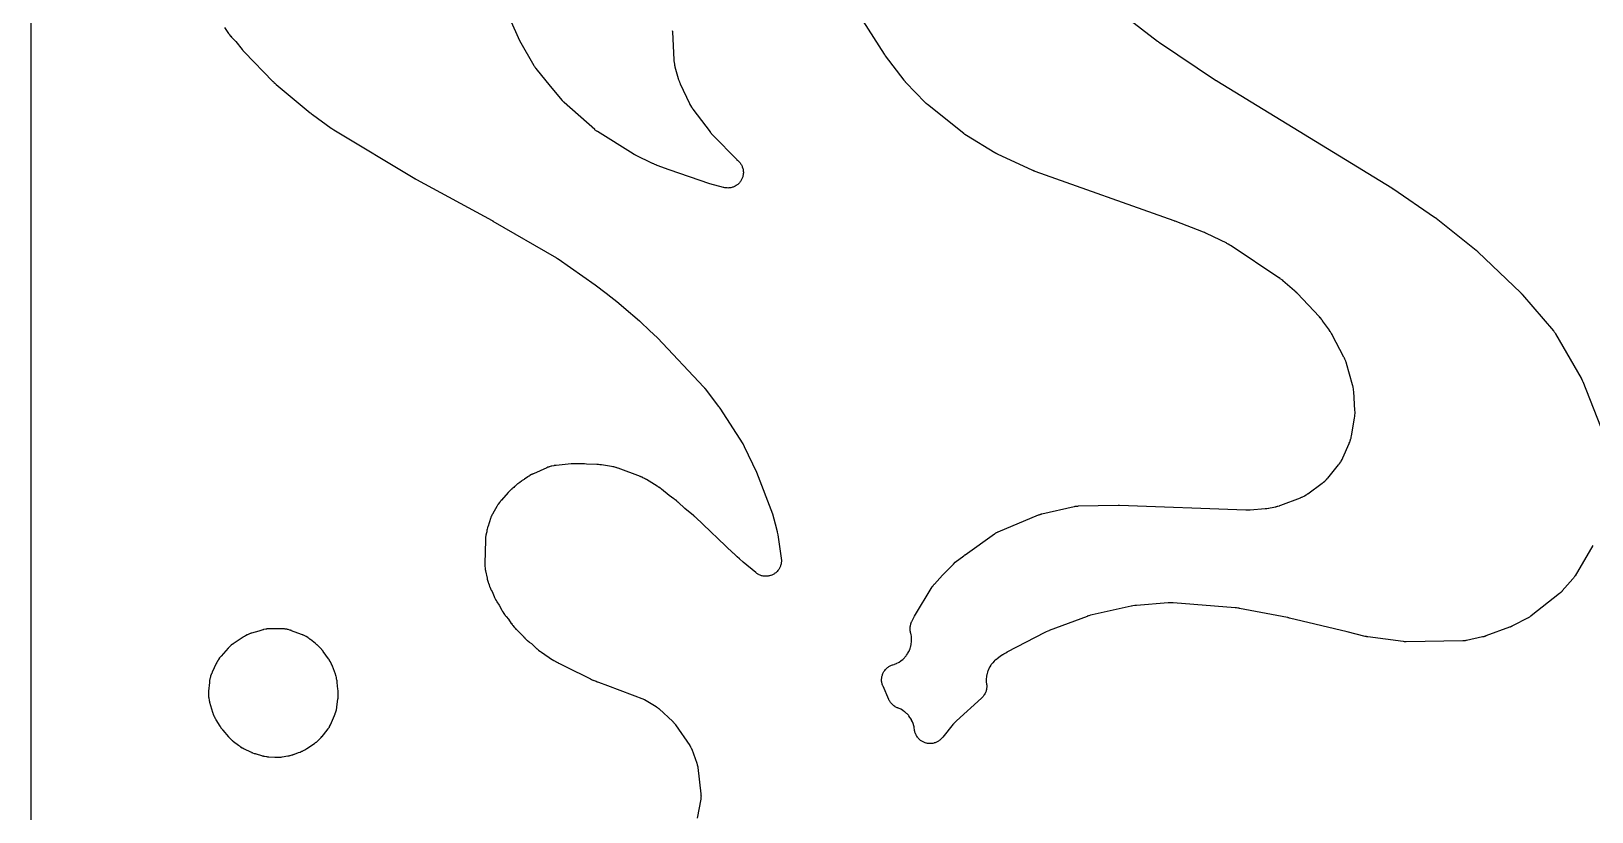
# Model space of a CAD drawing. Header units: millimetres. Extents: x 0 to 300, y 0 to 300.
# Drawn here: x -0.1 to 150, y 150 to 225 of the extents above; entities that cross this region are included whole.
import ezdxf

# ---------------------------------------------------------------- set-up
doc = ezdxf.new("R2010")
doc.units = ezdxf.units.MM
doc.layers.add('CUT', color=7, linetype='CONTINUOUS')

msp = doc.modelspace()

# ---------------------------------------------------------------- linework, layer by layer
at = {"layer": 'CUT'}
for points in [[(-0.0625, 1.4375), (-0.0625, 298.5625), (-0.0625, 299.4478), (-0.0589, 299.5212), (-0.0503, 299.5794), (-0.036, 299.6365), (-0.0162, 299.6918), (0.009, 299.745), (0.0392, 299.7954), (0.0743, 299.8427), (0.1137, 299.8863), (0.1573, 299.9257), (0.2046, 299.9608), (0.255, 299.991), (0.3082, 300.0162), (0.3635, 300.036), (0.4206, 300.0503), (0.4788, 300.0589), (0.5522, 300.0625), (1.4375, 300.0625), (298.512, 300.0625)], [(150.0791, 175.5939), (148.3647, 172.6847), (148.3594, 172.6757), (148.3509, 172.6617), (148.3284, 172.6264), (148.2891, 172.5678), (148.2712, 172.5421), (148.2701, 172.5405), (148.2512, 172.5153), (148.208, 172.4596), (148.1816, 172.4272), (148.1709, 172.4148), (148.1641, 172.4068), (147.1294, 171.2235), (147.1226, 171.2157), (147.1117, 171.2036), (147.0834, 171.1733), (147.0344, 171.1234), (147.0122, 171.1016), (147.0108, 171.1003), (146.9879, 171.0792), (146.9356, 171.0328), (146.904, 171.006), (146.8913, 170.9958), (146.8832, 170.9894), (144.1487, 168.8318), (144.1403, 168.8252), (144.127, 168.8149), (144.0924, 168.7896), (144.0332, 168.7484), (144.0065, 168.7305), (144.0048, 168.7294), (143.9775, 168.7125), (143.9155, 168.6755), (143.8782, 168.6545), (143.8634, 168.6466), (143.8539, 168.6416), (142.3426, 167.8594), (142.3303, 167.8531), (142.3015, 167.8388), (142.2891, 167.8327), (142.274, 167.8254), (142.2615, 167.8196), (142.2322, 167.8061), (142.2197, 167.8004), (142.1998, 167.7916), (142.1871, 167.7861), (142.1575, 167.7736), (142.1447, 167.7683), (142.1291, 167.7619), (142.1163, 167.7568), (142.0863, 167.7452), (142.0734, 167.7403), (139.8011, 166.8979), (139.7864, 166.8926), (139.7519, 166.8805), (139.7371, 166.8755), (139.719, 166.8695), (139.7041, 166.8647), (139.6693, 166.8538), (139.6543, 166.8492), (139.6307, 166.8423), (139.6156, 166.838), (139.5804, 166.8284), (139.5653, 166.8243), (139.5468, 166.8196), (139.5316, 166.8159), (139.4961, 166.8074), (139.4809, 166.8039), (137.9413, 166.4662), (137.9303, 166.4639), (137.913, 166.4603), (137.8686, 166.4523), (137.7935, 166.4407), (137.76, 166.4361), (137.7579, 166.4359), (137.7242, 166.4326), (137.6484, 166.4267), (137.6034, 166.4243), (137.5857, 166.4238), (137.5744, 166.4236), (132.1299, 166.3394), (132.1231, 166.3393), (132.1072, 166.3392), (132.1003, 166.3391), (132.0984, 166.3391), (132.0716, 166.3395), (132.0092, 166.3414), (131.9876, 166.3423), (131.955, 166.3448), (131.8775, 166.3523), (131.8441, 166.3562), (128.4356, 166.8153), (128.424, 166.8169), (128.397, 166.8209), (128.3854, 166.8227), (128.3714, 166.8249), (128.36, 166.8269), (128.3332, 166.8315), (128.3217, 166.8336), (128.3036, 166.837), (128.2922, 166.8393), (128.2655, 166.8446), (128.254, 166.847), (128.2401, 166.85), (128.2287, 166.8525), (128.2022, 166.8586), (128.1908, 166.8613), (126.453, 167.2823), (120.9134, 168.6243), (120.9068, 168.6258), (120.8606, 168.6365), (120.8535, 168.6381), (120.7957, 168.6506), (120.7887, 168.6521), (120.743, 168.6615), (120.7355, 168.663), (116.09, 169.5538), (116.0738, 169.5566), (115.9684, 169.5739), (115.9522, 169.5763), (115.8194, 169.5943), (115.8031, 169.5963), (115.6969, 169.6077), (115.6805, 169.6092), (109.736, 170.0853), (109.7248, 170.0861), (109.6462, 170.0909), (109.6344, 170.0915), (109.5828, 170.0936), (109.558, 170.0941), (109.4029, 170.0941), (109.3789, 170.0937), (109.3374, 170.092), (109.3262, 170.0915), (109.2485, 170.0869), (109.2358, 170.086), (106.2103, 169.8444), (106.1894, 169.8423), (106.0542, 169.8268), (106.0335, 169.824), (105.8646, 169.7985), (105.844, 169.7951), (105.7102, 169.7701), (105.6897, 169.7659), (101.9556, 168.9333), (101.9352, 168.9283), (101.8034, 168.8941), (101.7832, 168.8885), (101.6195, 168.8397), (101.5995, 168.8334), (101.4705, 168.79), (101.4507, 168.783), (97.8067, 167.4151), (97.7897, 167.4084), (97.6801, 167.3635), (97.6633, 167.3563), (97.5275, 167.2956), (97.511, 167.288), (97.4043, 167.2364), (97.388, 167.2282), (93.7516, 165.3319), (93.7345, 165.3227), (93.6244, 165.2606), (93.6077, 165.2508), (93.4722, 165.1686), (93.4557, 165.1582), (93.3499, 165.0892), (93.3338, 165.0784), (92.8725, 164.7558), (92.8606, 164.7472), (92.7842, 164.6909), (92.7725, 164.6821), (92.7274, 164.6472), (92.7047, 164.6287), (92.5624, 164.5069), (92.5198, 164.4668), (92.3918, 164.3336), (92.3534, 164.2895), (92.2389, 164.1445), (92.205, 164.0969), (92.1052, 163.9414), (92.076, 163.8908), (91.9918, 163.7263), (91.9677, 163.673), (91.8999, 163.5012), (91.8811, 163.4458), (91.8304, 163.2682), (91.8171, 163.2113), (91.7838, 163.0295), (91.7761, 162.9716), (91.7607, 162.7874), (91.7587, 162.729), (91.7612, 162.5443), (91.7649, 162.4859), (91.7902, 162.2601), (91.7908, 162.2542), (91.7979, 162.1865), (91.8028, 162.1025), (91.8035, 162.0422), (91.8, 161.953), (91.7948, 161.8938), (91.7826, 161.8053), (91.7715, 161.7469), (91.7505, 161.6601), (91.7337, 161.6031), (91.7043, 161.5188), (91.6819, 161.4637), (91.6442, 161.3828), (91.6165, 161.3302), (91.571, 161.2534), (91.5382, 161.2038), (91.4853, 161.1319), (91.4478, 161.0858), (91.388, 161.0194), (91.3303, 160.9615), (91.298, 160.9306), (88.9105, 158.7583), (88.9029, 158.7512), (88.8502, 158.7016), (88.8424, 158.6941), (88.8073, 158.6599), (88.7915, 158.6439), (88.6948, 158.542), (88.6801, 158.526), (88.6511, 158.4932), (88.6441, 158.4851), (88.5963, 158.429), (88.5886, 158.4198), (87.5788, 157.1858), (87.5733, 157.1789), (87.5419, 157.1394), (87.514, 157.1059), (87.4601, 157.0444), (87.3982, 156.9804), (87.3549, 156.9399), (87.2869, 156.8823), (87.2398, 156.8462), (87.1665, 156.7957), (87.1161, 156.7645), (87.0381, 156.7214), (86.9849, 156.6953), (86.903, 156.6601), (86.8475, 156.6394), (86.7625, 156.6125), (86.7052, 156.5975), (86.618, 156.5791), (86.5595, 156.5697), (86.4709, 156.5601), (86.4117, 156.5566), (86.3226, 156.5557), (86.2634, 156.5581), (86.1747, 156.566), (86.1159, 156.5742), (86.0284, 156.5909), (85.9708, 156.6049), (85.8854, 156.6301), (85.8294, 156.6498), (85.7469, 156.6833), (85.6932, 156.7084), (85.6144, 156.7499), (85.5634, 156.7802), (85.4891, 156.8293), (85.4413, 156.8645), (85.3722, 156.9207), (85.3282, 156.9604), (85.265, 157.0232), (85.2251, 157.067), (85.1684, 157.1358), (85.133, 157.1834), (85.0835, 157.2574), (85.0529, 157.3082), (85.0109, 157.3868), (84.9856, 157.4404), (84.9516, 157.5227), (84.9316, 157.5785), (84.9059, 157.6638), (84.8916, 157.7214), (84.8744, 157.8088), (84.8674, 157.857), (84.8671, 157.8591), (84.8306, 158.1037), (84.8192, 158.1612), (84.7727, 158.3465), (84.7551, 158.4042), (84.6904, 158.5835), (84.6671, 158.6391), (84.5847, 158.811), (84.5559, 158.864), (84.4567, 159.0268), (84.4228, 159.0766), (84.3077, 159.2286), (84.2689, 159.2748), (84.1392, 159.4145), (84.096, 159.4565), (83.9529, 159.5825), (83.9057, 159.62), (83.7507, 159.7309), (83.6999, 159.7635), (83.5346, 159.8583), (83.4808, 159.8857), (83.3044, 159.9645), (83.2765, 159.9761), (83.2607, 159.9822), (83.2226, 159.998), (83.2078, 160.0039), (83.2036, 160.0055), (83.1271, 160.039), (83.0773, 160.0636), (83.0042, 160.104), (82.9568, 160.1332), (82.8878, 160.1802), (82.8433, 160.2136), (82.779, 160.2669), (82.7378, 160.3043), (82.6786, 160.3632), (82.6411, 160.4043), (82.5877, 160.4685), (82.5541, 160.5128), (82.5069, 160.5817), (82.4776, 160.629), (82.4369, 160.7019), (82.4028, 160.7704), (82.385, 160.8083), (81.8316, 162.0625), (81.8145, 162.1039), (81.7852, 162.1805), (81.7574, 162.2656), (81.7417, 162.3231), (81.7225, 162.4105), (81.7126, 162.4692), (81.7021, 162.5581), (81.6981, 162.6176), (81.6966, 162.7071), (81.6985, 162.7666), (81.7058, 162.8558), (81.7136, 162.9149), (81.7298, 163.0029), (81.7435, 163.0609), (81.7683, 163.1469), (81.7876, 163.2033), (81.8209, 163.2864), (81.8457, 163.3406), (81.8871, 163.4199), (81.9172, 163.4714), (81.9662, 163.5463), (82.0013, 163.5944), (82.0575, 163.6641), (82.0972, 163.7085), (82.16, 163.7722), (82.2039, 163.8125), (82.2728, 163.8697), (82.3205, 163.9054), (82.3947, 163.9555), (82.4457, 163.9863), (82.5245, 164.0287), (82.5783, 164.0543), (82.661, 164.0887), (82.7382, 164.1163), (82.7807, 164.1304), (82.8954, 164.1652), (82.95, 164.1847), (83.1193, 164.2546), (83.1717, 164.2792), (83.3335, 164.3651), (83.3833, 164.3947), (83.536, 164.4957), (83.5828, 164.53), (83.7251, 164.6453), (83.7683, 164.6839), (83.8988, 164.8124), (83.938, 164.855), (84.0556, 164.9955), (84.0905, 165.0416), (84.1939, 165.1928), (84.2243, 165.2422), (84.3127, 165.4026), (84.3381, 165.4546), (84.4106, 165.6228), (84.4309, 165.6771), (84.4868, 165.8515), (84.5018, 165.9075), (84.5407, 166.0864), (84.5502, 166.1436), (84.5716, 166.3255), (84.5756, 166.3833), (84.5793, 166.5664), (84.5777, 166.6243), (84.5638, 166.8069), (84.5566, 166.8644), (84.5251, 167.0449), (84.5124, 167.1014), (84.4936, 167.1694), (84.4823, 167.2152), (84.4636, 167.2997), (84.4482, 167.3929), (84.4412, 167.4553), (84.4356, 167.5496), (84.4351, 167.6124), (84.4394, 167.7067), (84.4456, 167.7693), (84.4598, 167.8626), (84.4724, 167.9242), (84.4963, 168.0156), (84.5154, 168.0755), (84.5487, 168.1638), (84.5834, 168.243), (84.6035, 168.2858), (84.8699, 168.8161), (86.5575, 171.6071), (86.5631, 171.6164), (86.5721, 171.6308), (86.5959, 171.6671), (86.6374, 171.7273), (86.6564, 171.7537), (86.6576, 171.7554), (86.6775, 171.7811), (86.7233, 171.8381), (86.7513, 171.8713), (86.7625, 171.884), (86.7698, 171.8921), (87.5406, 172.742), (88.6147, 173.8155), (88.7819, 173.9826), (89.5881, 174.599), (89.6981, 174.6832), (89.7028, 174.6868), (89.7224, 174.7018), (92.5466, 176.7123), (92.5568, 176.7195), (92.573, 176.7306), (92.615, 176.758), (92.6871, 176.8021), (92.7196, 176.8211), (92.7216, 176.8222), (92.7549, 176.8398), (92.8304, 176.8777), (92.8759, 176.8989), (92.8939, 176.9068), (92.9054, 176.9117), (96.7955, 178.5367), (96.8045, 178.5404), (96.8184, 178.5461), (96.8544, 178.5598), (96.9156, 178.5816), (96.943, 178.5908), (96.9447, 178.5914), (96.9724, 178.5998), (97.0348, 178.6176), (97.0721, 178.6274), (97.0868, 178.6309), (97.0962, 178.6331), (100.2253, 179.3475), (100.2364, 179.35), (100.2539, 179.3538), (100.2989, 179.3623), (100.3751, 179.3746), (100.409, 179.3795), (100.4111, 179.3797), (100.4453, 179.3833), (100.5222, 179.3898), (100.5678, 179.3925), (100.5857, 179.3931), (100.5972, 179.3934), (104.4425, 179.4744), (104.4478, 179.4745), (104.4602, 179.4747), (104.4655, 179.4747), (104.478, 179.4748), (104.4846, 179.4749), (104.4999, 179.4749), (104.5065, 179.4749), (104.5169, 179.4748), (104.5233, 179.4748), (104.5385, 179.4746), (104.5441, 179.4745), (104.5567, 179.4742), (104.5743, 179.4737), (104.582, 179.4735), (116.7127, 179.0243), (116.7297, 179.0239), (116.84, 179.023), (116.857, 179.0231), (116.9955, 179.0258), (117.0125, 179.0264), (117.1227, 179.0316), (117.1397, 179.0327), (118.5726, 179.1421), (118.5924, 179.1439), (118.7207, 179.158), (118.7404, 179.1605), (118.9006, 179.1835), (118.9202, 179.1866), (119.0473, 179.2092), (119.0668, 179.213), (119.6113, 179.3282), (119.622, 179.3306), (119.6971, 179.3479), (119.7083, 179.3506), (119.7573, 179.363), (119.7808, 179.3694), (119.9264, 179.4123), (119.9488, 179.4194), (119.9873, 179.4324), (119.9977, 179.436), (120.0694, 179.4617), (120.081, 179.466), (121.9853, 180.1932), (121.9977, 180.1981), (122.0777, 180.2307), (122.0899, 180.2359), (122.1376, 180.2566), (122.1618, 180.2677), (122.315, 180.3424), (122.3618, 180.3678), (122.5078, 180.4558), (122.5303, 180.47), (122.5736, 180.4987), (122.5846, 180.5062), (122.6555, 180.5557), (122.6663, 180.5634), (124.0528, 181.5761), (124.0628, 181.5836), (124.1278, 181.6332), (124.1377, 181.6409), (124.1761, 181.6715), (124.1954, 181.6875), (124.3171, 181.7931), (124.3536, 181.8276), (124.466, 181.943), (124.4832, 181.9614), (124.516, 181.9979), (124.5242, 182.0074), (124.5774, 182.0693), (124.5855, 182.0789), (125.629, 183.3468), (125.6376, 183.3575), (125.6926, 183.4275), (125.7009, 183.4384), (125.733, 183.4812), (125.749, 183.5035), (125.8477, 183.6488), (125.8764, 183.6954), (125.9616, 183.849), (125.9743, 183.8733), (125.9981, 183.9213), (126.004, 183.9336), (126.0417, 184.0143), (126.0474, 184.0267), (126.6554, 185.4082), (126.6625, 185.4251), (126.7073, 185.5359), (126.7139, 185.5531), (126.7387, 185.6203), (126.7503, 185.6552), (126.8191, 185.8838), (126.8286, 185.9193), (126.845, 185.989), (126.8489, 186.007), (126.8726, 186.1241), (126.876, 186.1421), (127.1684, 187.8508), (127.1711, 187.8683), (127.1872, 187.9823), (127.1894, 187.9999), (127.197, 188.0685), (127.1999, 188.1038), (127.2117, 188.3335), (127.2125, 188.3689), (127.2119, 188.438), (127.2115, 188.4557), (127.2073, 188.5707), (127.2064, 188.5884), (127.0854, 190.3995), (127.0842, 190.4152), (127.0746, 190.5172), (127.073, 190.5329), (127.0657, 190.594), (127.0611, 190.6252), (127.0261, 190.827), (127.0199, 190.8579), (127.0062, 190.9179), (127.0025, 190.9332), (126.9771, 191.0324), (126.973, 191.0477), (126.391, 193.0955), (126.3866, 193.1104), (126.3565, 193.2067), (126.3517, 193.2214), (126.3321, 193.2787), (126.3213, 193.3079), (126.2465, 193.495), (126.2343, 193.5235), (126.2089, 193.5785), (126.2022, 193.5925), (126.1576, 193.683), (126.1506, 193.6968), (125.02, 195.8485), (125.0101, 195.8666), (124.9437, 195.9831), (124.9331, 196.0008), (124.8449, 196.144), (124.8337, 196.1614), (124.7595, 196.273), (124.7477, 196.29), (124.0925, 197.2052), (124.0804, 197.2215), (123.9999, 197.3263), (123.9872, 197.3422), (123.8818, 197.4701), (123.8686, 197.4856), (123.7812, 197.5847), (123.7675, 197.5997), (121.6782, 199.8114), (121.6676, 199.8224), (121.5979, 199.8925), (121.587, 199.9032), (121.4973, 199.989), (121.4861, 199.9994), (121.4129, 200.066), (121.4015, 200.076), (120.2739, 201.05), (120.2595, 201.062), (120.1654, 201.1383), (120.1507, 201.1499), (120.0296, 201.2419), (120.0146, 201.253), (119.9159, 201.3234), (119.9005, 201.3339), (115.3148, 204.3912), (115.2979, 204.402), (115.1868, 204.4708), (115.1696, 204.4811), (115.0274, 204.5627), (115.0098, 204.5724), (114.8944, 204.6336), (114.8765, 204.6427), (112.9401, 205.5876), (112.928, 205.5933), (112.8496, 205.6295), (112.8375, 205.6349), (112.738, 205.6781), (112.7257, 205.6833), (112.6457, 205.7159), (112.6334, 205.7208), (109.9044, 206.7647), (109.9013, 206.7658), (109.88, 206.7739), (109.8767, 206.7751), (109.85, 206.785), (109.8468, 206.7862), (109.8257, 206.7938), (109.8222, 206.7951), (96.4482, 211.5581), (96.4388, 211.5615), (96.4168, 211.5696), (96.4074, 211.5731), (96.3959, 211.5775), (96.3866, 211.5811), (96.3648, 211.5897), (96.3555, 211.5935), (96.3408, 211.5994), (96.3315, 211.6033), (96.3099, 211.6124), (96.3006, 211.6163), (96.2894, 211.6212), (96.2802, 211.6252), (96.2588, 211.6348), (96.2497, 211.6389), (92.8434, 213.2068), (92.8314, 213.2124), (92.8037, 213.2257), (92.7918, 213.2315), (92.7774, 213.2386), (92.7657, 213.2446), (92.7384, 213.2586), (92.7267, 213.2647), (92.7083, 213.2745), (92.6968, 213.2808), (92.6698, 213.2957), (92.6584, 213.3021), (92.6444, 213.3101), (92.633, 213.3167), (92.6065, 213.3324), (92.5953, 213.3392), (89.8517, 215.0156), (89.8398, 215.023), (89.8121, 215.0405), (89.8003, 215.0481), (89.7859, 215.0575), (89.7742, 215.0653), (89.7471, 215.0837), (89.7355, 215.0917), (89.7173, 215.1044), (89.7059, 215.1125), (89.6793, 215.1318), (89.668, 215.1401), (89.6543, 215.1504), (89.6431, 215.1589), (89.6171, 215.1789), (89.6061, 215.1876), (86.1057, 217.9805), (86.0941, 217.9899), (86.0673, 218.012), (86.0559, 218.0216), (86.0421, 218.0334), (86.0308, 218.0431), (86.0048, 218.0661), (85.9937, 218.0761), (85.9763, 218.0919), (85.9654, 218.1021), (85.9401, 218.1259), (85.9294, 218.1362), (85.9164, 218.1489), (85.9058, 218.1594), (85.8813, 218.1841), (85.8709, 218.1948), (84.0388, 220.1035), (84.0299, 220.113), (84.0092, 220.1352), (84.0004, 220.1448), (83.9897, 220.1565), (83.981, 220.1663), (83.961, 220.1891), (83.9524, 220.1989), (83.9391, 220.2145), (83.9307, 220.2245), (83.9113, 220.2479), (83.9031, 220.258), (83.8931, 220.2703), (83.885, 220.2805), (83.8663, 220.3045), (83.8583, 220.3148), (82.077, 222.6621), (82.0714, 222.6696), (82.0584, 222.6871), (82.0528, 222.6947), (82.0461, 222.7039), (82.0407, 222.7115), (82.028, 222.7293), (82.0226, 222.737), (82.0142, 222.7491), (82.0089, 222.7568), (81.9966, 222.7749), (81.9914, 222.7827), (81.985, 222.7922), (81.9799, 222.8), (81.968, 222.8183), (81.9629, 222.8262), (79.4233, 226.8238)], [(104.0105, 227.3035), (108.2232, 224.0749), (108.2305, 224.0694), (108.2815, 224.0315), (108.2894, 224.0257), (108.3538, 223.9795), (108.3616, 223.974), (108.4131, 223.9383), (108.4215, 223.9326), (113.8003, 220.3373), (113.805, 220.3342), (113.8377, 220.3127), (113.8428, 220.3095), (113.8838, 220.2832), (113.8888, 220.28), (113.9214, 220.2595), (113.9268, 220.2562), (130.7366, 209.964), (130.7493, 209.9562), (130.7623, 209.9481), (130.7667, 209.9453), (130.7775, 209.9384), (130.7821, 209.9355), (130.7893, 209.9308), (130.7938, 209.9279), (130.8044, 209.9211), (130.8083, 209.9185), (130.817, 209.9127), (130.8291, 209.9046), (130.8345, 209.901), (134.8643, 207.1581), (134.8701, 207.1541), (134.8835, 207.1449), (134.8892, 207.1409), (134.9026, 207.1315), (134.9096, 207.1264), (134.926, 207.1147), (134.933, 207.1096), (134.9439, 207.1016), (134.9508, 207.0965), (134.9667, 207.0846), (134.9735, 207.0795), (134.9772, 207.0767), (134.9852, 207.0705), (135.0039, 207.0559), (135.0119, 207.0496), (138.87, 203.969), (138.878, 203.9625), (138.8966, 203.9474), (138.9045, 203.9408), (138.914, 203.9329), (138.9217, 203.9263), (138.9398, 203.9108), (138.9475, 203.9041), (138.9597, 203.8935), (138.9674, 203.8867), (138.9851, 203.8708), (138.9927, 203.8639), (139.0019, 203.8555), (139.0094, 203.8486), (139.0268, 203.8322), (139.0342, 203.8252), (143.1551, 199.8714), (143.1629, 199.8638), (143.1811, 199.846), (143.1888, 199.8383), (143.1982, 199.8288), (143.2059, 199.821), (143.2236, 199.8027), (143.2311, 199.7948), (143.243, 199.7823), (143.2505, 199.7743), (143.2677, 199.7556), (143.2751, 199.7475), (143.284, 199.7376), (143.2913, 199.7294), (143.3081, 199.7103), (143.3153, 199.7021), (146.287, 196.2377), (146.2938, 196.2297), (146.3044, 196.2172), (146.3305, 196.1844), (146.3734, 196.1282), (146.392, 196.1028), (146.3931, 196.1012), (146.4108, 196.0752), (146.4496, 196.0161), (146.4718, 195.9805), (146.4802, 195.9664), (146.4855, 195.9573), (148.9487, 191.6812), (148.9567, 191.6671), (148.975, 191.634), (148.9827, 191.6198), (148.9919, 191.6023), (148.9994, 191.5879), (149.0164, 191.5542), (149.0236, 191.5397), (149.0347, 191.5167), (149.0416, 191.5021), (149.0575, 191.4677), (149.0642, 191.453), (149.0721, 191.4349), (149.0785, 191.42), (149.0931, 191.3852), (149.0992, 191.3702), (150.821, 187.0421)], [(18.5074, 225.3764), (18.9071, 224.82), (18.9187, 224.8044), (18.9959, 224.704), (19.008, 224.6887), (19.1089, 224.566), (19.1216, 224.5511), (19.2051, 224.4559), (19.2182, 224.4415), (19.5951, 224.0393), (20.2144, 223.278), (20.2229, 223.2678), (20.2787, 223.2021), (20.2874, 223.1921), (20.3593, 223.1113), (20.3683, 223.1015), (20.427, 223.0384), (20.4361, 223.0288), (23.1787, 220.2077), (23.1895, 220.1969), (23.2601, 220.1278), (23.2711, 220.1173), (23.362, 220.0329), (23.3733, 220.0227), (23.4474, 219.9572), (23.4589, 219.9473), (23.469, 219.9388), (23.4876, 219.9223), (23.5012, 219.9105), (26.7438, 217.191), (26.7519, 217.1843), (26.8089, 217.1382), (26.8177, 217.1311), (26.8898, 217.075), (26.8986, 217.0683), (26.9565, 217.025), (26.966, 217.018), (28.7617, 215.727), (28.7717, 215.7199), (28.8368, 215.6751), (28.8469, 215.6683), (28.9299, 215.6136), (28.9401, 215.607), (29.007, 215.5649), (29.0174, 215.5585), (36.8207, 210.8584), (36.8264, 210.855), (36.8656, 210.832), (36.8716, 210.8285), (36.9208, 210.8003), (36.9268, 210.797), (36.9659, 210.7752), (36.9724, 210.7716), (44.2682, 206.8252), (44.2766, 206.8206), (44.2848, 206.8161), (44.2951, 206.8104), (44.3029, 206.806), (44.312, 206.8009), (44.3173, 206.7979), (44.3291, 206.7911), (44.3337, 206.7885), (50.4243, 203.2468), (50.4321, 203.2422), (50.4503, 203.2314), (50.458, 203.2268), (50.4675, 203.221), (50.4752, 203.2163), (50.4931, 203.2051), (50.5007, 203.2003), (50.5128, 203.1926), (50.5204, 203.1877), (50.5381, 203.1762), (50.5456, 203.1713), (50.5548, 203.1651), (50.5623, 203.1601), (50.5798, 203.1482), (50.5872, 203.1431), (54.1628, 200.6595), (55.214, 199.8448), (55.6785, 199.4848), (56.2374, 199.0517), (56.4251, 198.9062), (56.9169, 198.4837), (58.4084, 197.2024), (58.7813, 196.8506), (59.1347, 196.5174), (59.3905, 196.2762), (60.1452, 195.5644), (64.6025, 190.8133), (64.6103, 190.8048), (64.6284, 190.785), (64.6361, 190.7764), (64.6455, 190.7659), (64.6531, 190.7573), (64.6707, 190.737), (64.6782, 190.7282), (64.69, 190.7144), (64.6974, 190.7055), (64.7145, 190.6848), (64.7217, 190.6758), (64.7305, 190.6649), (64.7377, 190.6559), (64.7438, 190.648), (66.0279, 188.9633), (66.0323, 188.9574), (66.0426, 188.9437), (66.047, 188.9378), (66.057, 188.9242), (66.0623, 188.9169), (66.0747, 188.8998), (66.0799, 188.8924), (66.0881, 188.8808), (66.0932, 188.8735), (66.105, 188.8564), (66.1101, 188.8491), (66.1128, 188.845), (66.1187, 188.8362), (66.1324, 188.8155), (66.1382, 188.8066), (68.3415, 185.3798), (68.3492, 185.3677), (68.3671, 185.3388), (68.3747, 185.3264), (68.3837, 185.3113), (68.391, 185.2988), (68.4079, 185.2696), (68.415, 185.257), (68.4261, 185.237), (68.433, 185.2242), (68.449, 185.1944), (68.4557, 185.1816), (68.4638, 185.1659), (68.4703, 185.1529), (68.4853, 185.1226), (68.4916, 185.1095), (69.661, 182.6415), (71.1937, 178.6418), (71.4679, 177.6921), (71.641, 176.9465), (71.6529, 176.8954), (71.6541, 176.8902), (71.7179, 176.6155), (72.0445, 174.3715), (72.0497, 174.3285), (72.0573, 174.2496), (72.0615, 174.1631), (72.0615, 174.1055), (72.0574, 174.0191), (72.0519, 173.9617), (72.0395, 173.8761), (72.0284, 173.8195), (72.0079, 173.7355), (71.9915, 173.6802), (71.9629, 173.5985), (71.9413, 173.5451), (71.905, 173.4665), (71.8783, 173.4155), (71.8347, 173.3407), (71.8032, 173.2924), (71.7526, 173.2223), (71.7166, 173.1772), (71.6595, 173.1122), (71.6194, 173.0709), (71.5563, 173.0117), (71.5124, 172.9743), (71.4439, 172.9215), (71.3966, 172.8885), (71.3233, 172.8425), (71.2731, 172.8142), (71.1957, 172.7754), (71.143, 172.7521), (71.0623, 172.721), (71.0076, 172.7028), (70.9242, 172.6796), (70.8681, 172.6668), (70.7829, 172.6516), (70.7257, 172.6443), (70.6394, 172.6374), (70.5818, 172.6355), (70.4953, 172.637), (70.4378, 172.6407), (70.3518, 172.6504), (70.2949, 172.6597), (70.2103, 172.6776), (70.1546, 172.6922), (70.072, 172.7182), (70.0179, 172.7382), (69.9383, 172.772), (69.8864, 172.797), (69.8103, 172.8383), (69.7611, 172.8682), (69.6893, 172.9166), (69.6258, 172.9641), (69.5918, 172.9909), (68.3914, 173.9815), (68.0299, 174.3154), (67.82, 174.5093), (67.4746, 174.8284), (67.4254, 174.8738), (63.8028, 178.31), (63.7955, 178.3168), (63.7443, 178.3637), (63.7364, 178.3709), (63.6715, 178.4283), (63.6636, 178.4352), (63.6115, 178.4797), (63.603, 178.4869), (62.7867, 179.1582), (62.1314, 179.7635), (62.1158, 179.7775), (62.0128, 179.8661), (61.9967, 179.8795), (61.8637, 179.9862), (61.8472, 179.999), (61.7382, 180.0803), (61.7213, 180.0925), (61.273, 180.4033), (60.5498, 180.9981), (60.5337, 181.0109), (60.4275, 181.0923), (60.411, 181.1046), (60.2743, 181.202), (60.2574, 181.2137), (60.1459, 181.2876), (60.1285, 181.2987), (59.1033, 181.9287), (59.0909, 181.9361), (59.0094, 181.9836), (58.9967, 181.9907), (58.9471, 182.018), (58.9213, 182.0314), (58.7519, 182.1141), (58.7256, 182.1262), (58.6735, 182.1486), (58.6601, 182.1541), (58.5726, 182.1893), (58.5591, 182.1945), (58.5293, 182.2056), (58.5174, 182.2104), (58.5059, 182.2148), (56.3555, 183.0248), (56.3408, 183.0301), (56.2451, 183.0633), (56.2303, 183.0683), (56.1723, 183.0867), (56.1424, 183.0954), (55.9464, 183.1467), (55.9161, 183.1538), (55.8565, 183.1662), (55.8412, 183.1692), (55.7415, 183.1871), (55.7261, 183.1897), (54.7693, 183.3366), (54.7519, 183.339), (54.6389, 183.353), (54.6215, 183.3549), (54.4792, 183.3683), (54.4617, 183.3697), (54.3481, 183.377), (54.3306, 183.3779), (53.327, 183.4136), (53.1377, 183.4321), (53.1252, 183.4332), (53.0443, 183.4395), (53.0318, 183.4403), (52.9831, 183.4431), (52.9581, 183.4439), (52.7958, 183.4463), (52.7708, 183.4462), (52.7221, 183.4448), (52.7096, 183.4444), (52.6285, 183.4405), (52.616, 183.4398), (52.607, 183.4391), (52.3269, 183.4491), (52.3075, 183.4495), (52.1813, 183.4499), (52.1619, 183.4496), (52.0036, 183.445), (51.9842, 183.4441), (51.8582, 183.4363), (51.8388, 183.4348), (50.4099, 183.3001), (50.394, 183.2984), (50.2907, 183.2859), (50.2749, 183.2838), (50.2131, 183.2746), (50.1815, 183.269), (49.9805, 183.2281), (49.9185, 183.2121), (49.723, 183.15), (49.6928, 183.1395), (49.6343, 183.1174), (49.6194, 183.1116), (49.5231, 183.0723), (49.5084, 183.066), (48.223, 182.5009), (48.2098, 182.495), (48.1249, 182.4551), (48.1119, 182.4489), (48.0614, 182.4237), (48.0359, 182.4102), (47.8722, 182.3186), (47.8474, 182.3039), (47.7995, 182.274), (47.7874, 182.2662), (47.709, 182.2145), (47.6971, 182.2065), (47.3766, 181.984), (47.3557, 181.9722), (47.3259, 181.9541), (47.1358, 181.8311), (47.1071, 181.8113), (47.0522, 181.7711), (47.0383, 181.7606), (46.9489, 181.691), (46.9353, 181.6801), (46.9173, 181.6653), (46.8076, 181.5891), (46.7952, 181.5803), (46.7154, 181.5219), (46.7032, 181.5127), (46.6562, 181.4764), (46.6326, 181.4572), (46.4825, 181.3286), (46.4599, 181.3083), (46.4168, 181.2674), (46.4059, 181.2568), (46.3358, 181.1869), (46.3256, 181.1765), (46.148, 181.0297), (46.1395, 181.0226), (46.0807, 180.9721), (46.072, 180.9645), (46.034, 180.9307), (46.0161, 180.914), (45.9064, 180.8079), (45.8898, 180.7912), (45.8616, 180.7617), (45.854, 180.7536), (45.8021, 180.6972), (45.7938, 180.688), (45.1414, 179.9492), (45.1322, 179.9385), (45.0734, 179.8687), (45.0645, 179.8578), (45.0301, 179.815), (45.0131, 179.7927), (44.9639, 179.7252), (44.8411, 179.5608), (44.8205, 179.5315), (44.7821, 179.4732), (44.7725, 179.4581), (44.7114, 179.359), (44.7023, 179.3436), (44.31, 178.6624), (44.3038, 178.6513), (44.2643, 178.5792), (44.2583, 178.5681), (44.2355, 178.5242), (44.2243, 178.5015), (44.1555, 178.3546), (44.1359, 178.3079), (44.0798, 178.1558), (44.0715, 178.1319), (44.0563, 178.0848), (44.0526, 178.0727), (44.029, 177.9939), (44.0255, 177.9818), (43.9423, 177.6802), (43.9316, 177.6561), (43.9258, 177.6427), (43.9039, 177.5898), (43.8933, 177.5625), (43.8299, 177.3857), (43.8128, 177.3296), (43.7675, 177.15), (43.756, 177.0925), (43.7281, 176.9068), (43.7276, 176.9024), (43.7039, 176.8167), (43.7007, 176.8046), (43.6807, 176.7258), (43.6778, 176.7136), (43.6667, 176.666), (43.6616, 176.6415), (43.6319, 176.4839), (43.6247, 176.4344), (43.6083, 176.2748), (43.6063, 176.2499), (43.6033, 176.2011), (43.6027, 176.1886), (43.5994, 176.1074), (43.5991, 176.0949), (43.5561, 173.8507), (43.556, 173.8343), (43.5569, 173.7278), (43.5572, 173.7114), (43.5595, 173.6475), (43.5615, 173.6148), (43.5807, 173.4029), (43.5845, 173.3703), (43.5937, 173.3071), (43.5963, 173.2909), (43.6146, 173.186), (43.6176, 173.1699), (43.7596, 172.4667), (43.7629, 172.4516), (43.7852, 172.3542), (43.7888, 172.3393), (43.8037, 172.2811), (43.8121, 172.2515), (43.8715, 172.0608), (43.8814, 172.0316), (43.9021, 171.9753), (43.9076, 171.961), (43.9446, 171.8681), (43.9504, 171.8539), (43.9525, 171.8491), (43.9538, 171.8444), (43.9612, 171.8202), (44.0116, 171.666), (44.0293, 171.6185), (44.0926, 171.4691), (44.1029, 171.446), (44.1241, 171.4013), (44.1297, 171.3899), (44.1665, 171.3163), (44.1722, 171.305), (44.2422, 171.1723), (44.4513, 170.6836), (44.4567, 170.6714), (44.4927, 170.5921), (44.4984, 170.58), (44.5211, 170.5329), (44.5333, 170.509), (44.6157, 170.3558), (44.6289, 170.3325), (44.6557, 170.2876), (44.6627, 170.2762), (44.709, 170.2025), (44.7162, 170.1912), (44.9278, 169.8704), (45.1943, 169.3643), (45.2025, 169.3494), (45.2567, 169.2531), (45.2653, 169.2384), (45.2995, 169.1815), (45.3178, 169.1529), (45.4422, 168.9703), (45.4622, 168.9427), (45.5026, 168.8901), (45.5131, 168.8768), (45.5829, 168.791), (45.5938, 168.778), (45.8244, 168.5106), (46.0894, 168.1086), (46.0993, 168.0942), (46.1643, 168.0015), (46.1746, 167.9873), (46.2152, 167.9328), (46.2369, 167.9055), (46.3826, 167.7322), (46.4058, 167.7062), (46.4525, 167.6568), (46.4647, 167.6443), (46.5449, 167.5642), (46.5574, 167.5521), (47.0541, 167.0844), (47.2978, 166.8016), (47.3091, 166.7889), (47.3838, 166.7072), (47.3954, 166.6948), (47.4416, 166.647), (47.4659, 166.6232), (47.6284, 166.4732), (47.654, 166.4508), (47.7053, 166.4086), (47.7186, 166.3979), (47.8059, 166.33), (47.8195, 166.3198), (48.0288, 166.1665), (48.5578, 165.6683), (48.5673, 165.6595), (48.6298, 165.6032), (48.6395, 165.5946), (48.6778, 165.5616), (48.6977, 165.5451), (48.8296, 165.4408), (48.8503, 165.4252), (48.8912, 165.3955), (48.9018, 165.3881), (48.971, 165.3403), (48.9818, 165.333), (50.0626, 164.6206), (50.0777, 164.6109), (50.1766, 164.5499), (50.1919, 164.5407), (50.3183, 164.4679), (50.3339, 164.4592), (50.4362, 164.4041), (50.4521, 164.3959), (50.5377, 164.3531), (50.5643, 164.337), (50.5878, 164.3236), (50.6341, 164.2985), (50.646, 164.2922), (50.7241, 164.2521), (50.7362, 164.246), (51.2912, 163.9764), (53.7009, 162.7717), (53.7148, 162.765), (53.8058, 162.7224), (53.8199, 162.716), (53.9355, 162.6655), (53.9497, 162.6595), (54.0428, 162.6216), (54.0572, 162.616), (54.2381, 162.5478), (54.2501, 162.5425), (54.3633, 162.4944), (54.3772, 162.4887), (54.4683, 162.4526), (54.4824, 162.4472), (55.3295, 162.1363), (58.8986, 160.7908), (58.903, 160.7882), (60.0065, 160.1191), (60.0162, 160.1131), (60.0313, 160.1037), (60.0693, 160.0786), (60.1323, 160.0347), (60.16, 160.0147), (60.1617, 160.0134), (60.1885, 159.9923), (60.248, 159.9438), (60.2825, 159.9142), (60.2958, 159.9022), (60.3042, 159.8945), (61.6162, 158.6784), (61.6253, 158.6698), (61.6394, 158.6564), (61.6746, 158.6209), (61.7322, 158.5596), (61.7572, 158.5318), (61.7587, 158.5301), (61.7826, 158.5012), (61.8349, 158.4353), (61.8648, 158.3954), (61.8761, 158.3794), (61.8832, 158.3692), (63.2452, 156.3845), (63.2505, 156.3766), (63.2589, 156.3642), (63.2719, 156.3442), (63.2907, 156.3144), (63.3064, 156.2887), (63.3095, 156.2834), (63.3336, 156.2397), (63.3669, 156.1751), (63.3953, 156.1144), (63.4141, 156.07), (63.4282, 156.0347), (63.4334, 156.0208), (63.4367, 156.0119), (63.9278, 154.6595), (63.9322, 154.6472), (63.9389, 154.6279), (63.9545, 154.5782), (63.9785, 154.4936), (63.9883, 154.4557), (63.9888, 154.4534), (63.997, 154.4152), (64.0135, 154.3288), (64.0218, 154.2773), (64.0245, 154.2571), (64.0261, 154.2442), (64.322, 151.7147), (64.3233, 151.7034), (64.3251, 151.6856), (64.3287, 151.64), (64.3318, 151.5816), (64.3325, 151.5016), (64.3296, 151.423), (64.3232, 151.3432), (64.3159, 151.2853), (64.3091, 151.24), (64.3059, 151.2224), (64.3039, 151.2112), (63.9567, 149.3911)], [(61.574, 225.0987), (61.5767, 224.9946), (61.5773, 224.9786), (61.719, 222.2785), (61.7201, 222.2619), (61.7287, 222.1545), (61.7303, 222.138), (61.7372, 222.0736), (61.7417, 222.0407), (61.7767, 221.8281), (61.783, 221.7956), (61.797, 221.7324), (61.8008, 221.7162), (61.8271, 221.6117), (61.8313, 221.5957), (62.1455, 220.4765), (62.149, 220.4645), (62.1725, 220.3869), (62.1762, 220.375), (62.1913, 220.3287), (62.1996, 220.3051), (62.2562, 220.1533), (62.2653, 220.1301), (62.2843, 220.0852), (62.2892, 220.0737), (62.3222, 219.9997), (62.3274, 219.9884), (63.2185, 218.0952), (63.2252, 218.0814), (63.2701, 217.992), (63.2772, 217.9784), (63.3055, 217.9254), (63.3207, 217.8986), (63.424, 217.7274), (63.4405, 217.7015), (63.4741, 217.6517), (63.4829, 217.6391), (63.541, 217.5577), (63.5501, 217.5452), (65.2029, 215.3489), (65.2153, 215.3329), (65.2977, 215.2308), (65.3106, 215.2153), (65.4182, 215.0908), (65.4316, 215.0757), (65.5207, 214.9794), (65.5346, 214.9648), (67.75, 212.724), (67.7604, 212.7138), (67.8284, 212.6482), (67.839, 212.6383), (67.9041, 212.5785), (67.936, 212.5477), (67.9931, 212.4899), (68.0521, 212.4239), (68.0893, 212.378), (68.1415, 212.3065), (68.174, 212.2572), (68.2189, 212.1809), (68.2464, 212.1287), (68.2836, 212.0483), (68.3058, 211.9936), (68.335, 211.9099), (68.3516, 211.8534), (68.3724, 211.7672), (68.3835, 211.7093), (68.3957, 211.6215), (68.401, 211.5628), (68.4045, 211.4742), (68.404, 211.4152), (68.3988, 211.3268), (68.3925, 211.2681), (68.3786, 211.1806), (68.3665, 211.1229), (68.3442, 211.0372), (68.3265, 210.9809), (68.2957, 210.8978), (68.2726, 210.8435), (68.2339, 210.7638), (68.2055, 210.7121), (68.1591, 210.6366), (68.1258, 210.5879), (68.0722, 210.5174), (68.0343, 210.4722), (67.974, 210.4072), (67.9318, 210.366), (67.8654, 210.3073), (67.8194, 210.2704), (67.7476, 210.2185), (67.6981, 210.1864), (67.6215, 210.1418), (67.5692, 210.1147), (67.4886, 210.0778), (67.4338, 210.056), (67.35, 210.0272), (67.2933, 210.0109), (67.2071, 209.9905), (67.149, 209.9798), (67.0612, 209.968), (67.0024, 209.9631), (66.9139, 209.96), (66.8549, 209.9609), (66.7665, 209.9665), (66.7079, 209.9732), (66.6204, 209.9875), (66.5411, 210.0045), (66.498, 210.0149), (65.189, 210.3642), (65.1837, 210.366), (65.1765, 210.3684), (61.2565, 211.7214), (60.1093, 212.1332), (60.0985, 212.1371), (60.0733, 212.1466), (60.0625, 212.1507), (60.0494, 212.1558), (60.042, 212.1587), (59.8337, 212.2545), (59.7866, 212.2762), (59.7148, 212.3093), (59.6685, 212.3305), (58.0503, 213.1065), (58.0391, 213.1119), (58.0132, 213.1248), (58.0021, 213.1304), (57.9887, 213.1373), (57.9777, 213.143), (57.9522, 213.1566), (57.9412, 213.1625), (57.9241, 213.1719), (57.9133, 213.178), (57.8881, 213.1922), (57.8774, 213.1984), (57.8643, 213.2061), (57.8536, 213.2124), (57.8289, 213.2274), (57.8183, 213.2339), (54.3718, 215.3818), (54.3636, 215.3869), (54.351, 215.395), (54.3191, 215.4163), (54.2661, 215.4534), (54.2427, 215.4703), (54.2413, 215.4714), (54.2185, 215.489), (54.168, 215.5294), (54.1385, 215.554), (54.1272, 215.5639), (54.12, 215.5703), (51.1865, 218.1844), (51.1812, 218.1892), (51.1689, 218.2003), (51.1637, 218.205), (51.1622, 218.2064), (51.1421, 218.2255), (51.0957, 218.2709), (51.0879, 218.2788), (51.0808, 218.2864), (51.0274, 218.3464), (51.0048, 218.3727), (49.8716, 219.7478), (48.4725, 221.45), (48.4664, 221.4575), (48.4569, 221.4693), (48.4335, 221.4997), (48.3953, 221.5517), (48.3786, 221.5751), (48.3775, 221.5767), (48.3616, 221.6006), (48.3267, 221.655), (48.3066, 221.6878), (48.2991, 221.7007), (48.2943, 221.709), (46.9243, 224.1163), (45.981, 226.1908)]]:
    msp.add_lwpolyline(points, dxfattribs=at)
msp.add_lwpolyline([(20.2568, 156.1394), (20.3066, 156.112), (20.3195, 156.1052), (20.4034, 156.0616), (20.4164, 156.0551), (21.0188, 155.7612), (21.0311, 155.7553), (21.1118, 155.7182), (21.1243, 155.7126), (21.1733, 155.6914), (21.1986, 155.6811), (21.3646, 155.6181), (21.3904, 155.609), (21.4411, 155.5923), (21.4541, 155.5882), (21.5391, 155.5624), (21.5522, 155.5586), (21.5586, 155.5568), (22.0743, 155.4131), (22.1435, 155.3938), (22.1518, 155.3915), (22.1667, 155.3875), (22.2639, 155.3631), (22.2789, 155.3596), (22.3376, 155.3464), (22.3678, 155.3405), (22.5651, 155.3068), (22.5956, 155.3024), (22.6554, 155.2953), (22.6707, 155.2937), (22.7704, 155.2845), (22.7858, 155.2833), (23.3542, 155.2455), (23.3707, 155.2447), (23.4781, 155.2405), (23.4946, 155.2401), (23.5591, 155.2394), (23.5922, 155.2399), (23.8068, 155.2494), (23.8398, 155.2517), (23.8757, 155.2553), (23.8794, 155.2556), (23.9426, 155.262), (23.9588, 155.2639), (24.0637, 155.2775), (24.0798, 155.2798), (24.6094, 155.3632), (24.625, 155.3658), (24.726, 155.3845), (24.7415, 155.3876), (24.8019, 155.4004), (24.8327, 155.4077), (25.0311, 155.4608), (25.0614, 155.4698), (25.1201, 155.4889), (25.1351, 155.494), (25.2319, 155.5283), (25.2468, 155.5338), (25.2496, 155.5349), (25.6379, 155.6841), (25.7714, 155.7354), (25.7791, 155.7384), (25.7947, 155.7447), (25.8957, 155.7867), (25.9111, 155.7934), (25.9258, 155.8), (25.9369, 155.8047), (25.9522, 155.8114), (26.0114, 155.8381), (26.0414, 155.8527), (26.2334, 155.9526), (26.2625, 155.9688), (26.3184, 156.002), (26.3326, 156.0107), (26.4242, 156.0685), (26.4381, 156.0776), (27.18, 156.5754), (27.1921, 156.5837), (27.2701, 156.6389), (27.282, 156.6475), (27.328, 156.6818), (27.3512, 156.6999), (27.4965, 156.8196), (27.5379, 156.8573), (27.5519, 156.8689), (27.597, 156.9105), (27.6211, 156.9351), (27.623, 156.9368), (27.7568, 157.0734), (27.7772, 157.0952), (27.8159, 157.1388), (27.8256, 157.1501), (27.8881, 157.2242), (27.8976, 157.2357), (28.3857, 157.8443), (28.3941, 157.8551), (28.448, 157.9256), (28.4562, 157.9365), (28.4877, 157.9796), (28.5033, 158.002), (28.5999, 158.148), (28.628, 158.1949), (28.711, 158.3491), (28.7234, 158.3734), (28.7465, 158.4215), (28.7523, 158.4339), (28.7889, 158.5147), (28.7944, 158.5272), (28.8055, 158.5532), (28.8084, 158.56), (28.8141, 158.5735), (29.1046, 159.2552), (29.1096, 159.2674), (29.1414, 159.347), (29.1462, 159.3593), (29.1643, 159.4075), (29.173, 159.4324), (29.2253, 159.5931), (29.2395, 159.6439), (29.2438, 159.6626), (29.2476, 159.6767), (29.2546, 159.7078), (29.2549, 159.709), (29.2732, 159.79), (29.2775, 159.8086), (29.2786, 159.8139), (29.2916, 159.8717), (29.2968, 159.8972), (29.3059, 159.9472), (29.308, 159.96), (29.3213, 160.0435), (29.3231, 160.0564), (29.4327, 160.8608), (29.4348, 160.8784), (29.447, 160.9927), (29.4486, 161.0103), (29.4538, 161.0791), (29.4555, 161.1144), (29.4595, 161.3441), (29.4591, 161.3795), (29.4562, 161.4485), (29.4552, 161.4661), (29.4552, 161.4663), (29.455, 161.4691), (29.4533, 161.4936), (29.4533, 161.494), (29.4522, 161.5117), (29.4498, 161.5436), (29.4469, 161.5852), (29.4454, 161.603), (29.4452, 161.6054), (29.4436, 161.6265), (29.442, 161.6442), (29.4281, 161.7765), (29.3617, 162.4402), (29.3603, 162.4527), (29.3505, 162.534), (29.3488, 162.5466), (29.3418, 162.5953), (29.3413, 162.5989), (29.3375, 162.6249), (29.3333, 162.6501), (29.3031, 162.811), (29.2987, 162.83), (29.2962, 162.8432), (29.2846, 162.8923), (29.2409, 163.0483), (29.2336, 163.0725), (29.2183, 163.1194), (29.2142, 163.1314), (29.1871, 163.2089), (29.1828, 163.2208), (28.8931, 163.9963), (28.8884, 164.0085), (28.8568, 164.0878), (28.8518, 164.0999), (28.8318, 164.1471), (28.821, 164.1711), (28.8209, 164.1713), (28.8187, 164.1765), (28.8078, 164.2007), (28.735, 164.3538), (28.7102, 164.4005), (28.6241, 164.5466), (28.6102, 164.5691), (28.582, 164.6124), (28.5747, 164.6235), (28.5263, 164.6945), (28.5187, 164.7053), (28.0068, 165.4216), (27.9989, 165.4325), (27.9465, 165.5025), (27.9383, 165.5131), (27.9188, 165.5379), (27.9182, 165.5387), (27.9136, 165.5446), (27.9058, 165.5545), (27.9054, 165.5551), (27.8855, 165.5803), (27.8683, 165.6012), (27.7548, 165.7327), (27.7176, 165.7721), (27.5928, 165.8928), (27.5729, 165.9112), (27.5622, 165.9207), (27.5417, 165.9394), (27.5005, 165.9754), (27.4898, 165.9845), (27.4199, 166.0427), (27.409, 166.0515), (27.2645, 166.1662), (26.7771, 166.559), (26.7648, 166.5686), (26.6839, 166.6304), (26.6713, 166.6398), (26.6218, 166.6756), (26.5959, 166.6933), (26.5679, 166.7115), (26.5554, 166.7203), (26.5293, 166.7379), (26.3595, 166.8458), (26.3048, 166.8766), (26.1247, 166.9662), (26.0962, 166.9794), (26.04, 167.0038), (26.0255, 167.0099), (25.9308, 167.048), (25.9162, 167.0537), (24.9657, 167.4079), (24.9535, 167.4123), (24.874, 167.44), (24.8617, 167.4441), (24.8136, 167.4597), (24.7887, 167.4672), (24.6287, 167.5115), (24.5795, 167.5229), (24.5679, 167.5261), (24.5156, 167.5379), (24.3487, 167.568), (24.2956, 167.5751), (24.1244, 167.5903), (24.0976, 167.5921), (24.0453, 167.5944), (24.0319, 167.5949), (23.9448, 167.5967), (23.9314, 167.5969), (23.012, 167.5963), (23.0119, 167.5963), (23.01, 167.5963), (22.9683, 167.5962), (22.9533, 167.596), (22.918, 167.5951), (22.8975, 167.5948), (22.8822, 167.5944), (22.8664, 167.5938), (22.8557, 167.5935), (22.8406, 167.593), (22.8254, 167.5922), (22.8227, 167.5921), (22.8205, 167.5919), (22.782, 167.59), (22.7521, 167.5877), (22.6322, 167.5756), (22.5974, 167.5724), (22.5885, 167.5711), (22.5605, 167.5683), (22.5011, 167.5593), (22.3124, 167.5208), (22.2831, 167.5141), (22.2263, 167.4995), (22.2118, 167.4956), (22.1178, 167.469), (22.1034, 167.4647), (21.8061, 167.3723), (21.107, 167.1606), (21.0934, 167.1563), (21.0052, 167.1273), (20.9917, 167.1227), (20.9391, 167.104), (20.9124, 167.0938), (20.7429, 167.0242), (20.6911, 167), (20.529, 166.9147), (20.504, 166.9008), (20.4888, 166.8918), (20.4774, 166.8854), (20.4304, 166.8576), (20.4184, 166.8504), (20.3413, 166.8023), (20.3296, 166.7948), (20.3259, 166.7923), (19.4521, 166.2188), (19.4412, 166.2115), (19.3706, 166.1629), (19.3598, 166.1553), (19.318, 166.1252), (19.2969, 166.1093), (19.1643, 166.0045), (19.1244, 165.97), (19.0015, 165.854), (18.9827, 165.8354), (18.9469, 165.7985), (18.9378, 165.7889), (18.8795, 165.7261), (18.8706, 165.7163), (18.8697, 165.7153), (18.1869, 164.9466), (18.1854, 164.9449), (18.176, 164.934), (18.1157, 164.8628), (18.1066, 164.8517), (18.0714, 164.8081), (18.0539, 164.7853), (17.9455, 164.6367), (17.9139, 164.5887), (17.8201, 164.4304), (17.806, 164.4054), (17.7798, 164.3558), (17.7732, 164.3431), (17.7316, 164.2596), (17.7253, 164.2467), (17.3394, 163.4251), (17.3324, 163.4096), (17.2881, 163.3077), (17.283, 163.2956), (17.2787, 163.2859), (17.2736, 163.274), (17.2541, 163.2271), (17.2446, 163.2029), (17.1873, 163.0464), (17.1716, 162.9969), (17.1286, 162.8383), (17.1173, 162.7876), (17.0878, 162.6236), (17.0838, 162.5979), (17.077, 162.5476), (17.0754, 162.5347), (17.0659, 162.4508), (17.0645, 162.4378), (16.9887, 161.6074), (16.9876, 161.5935), (16.9815, 161.5027), (16.9807, 161.4888), (16.9782, 161.4341), (16.9777, 161.4062), (16.9781, 161.2268), (16.9808, 161.1709), (16.9977, 160.9948), (16.9997, 160.9807), (17.0016, 160.9607), (17.0096, 160.906), (17.043, 160.7319), (17.0489, 160.7049), (17.0615, 160.6523), (17.0649, 160.6389), (17.0879, 160.552), (17.0916, 160.5387), (17.3692, 159.581), (17.3732, 159.5679), (17.3999, 159.483), (17.4042, 159.47), (17.4214, 159.4194), (17.4308, 159.3937), (17.4948, 159.2302), (17.5171, 159.1802), (17.5958, 159.0233), (17.6086, 158.9991), (17.6347, 158.9524), (17.6415, 158.9406), (17.6868, 158.8639), (17.6939, 158.8522), (18.0826, 158.2267), (18.0884, 158.2175), (18.13, 158.1532), (18.1362, 158.1437), (18.1643, 158.1022), (18.1782, 158.0824), (18.2673, 157.961), (18.2815, 157.9425), (18.3066, 157.911), (18.3135, 157.9025), (18.3616, 157.8442), (18.3695, 157.8348), (18.9052, 157.2127), (18.9157, 157.2008), (18.9846, 157.125), (18.9953, 157.1135), (19.0379, 157.069), (19.0603, 157.0468), (19.2096, 156.9065), (19.2331, 156.8855), (19.2801, 156.8457), (19.2923, 156.8357), (19.3722, 156.7716), (19.3847, 156.7619), (19.872, 156.3918), (19.8835, 156.3833), (19.9591, 156.3286), (19.9709, 156.3204), (20.0171, 156.2887), (20.0199, 156.2868), (20.0462, 156.2688), (20.0706, 156.253), (20.2317, 156.154)], close=True, dxfattribs=at)

doc.saveas('drawing.dxf')
